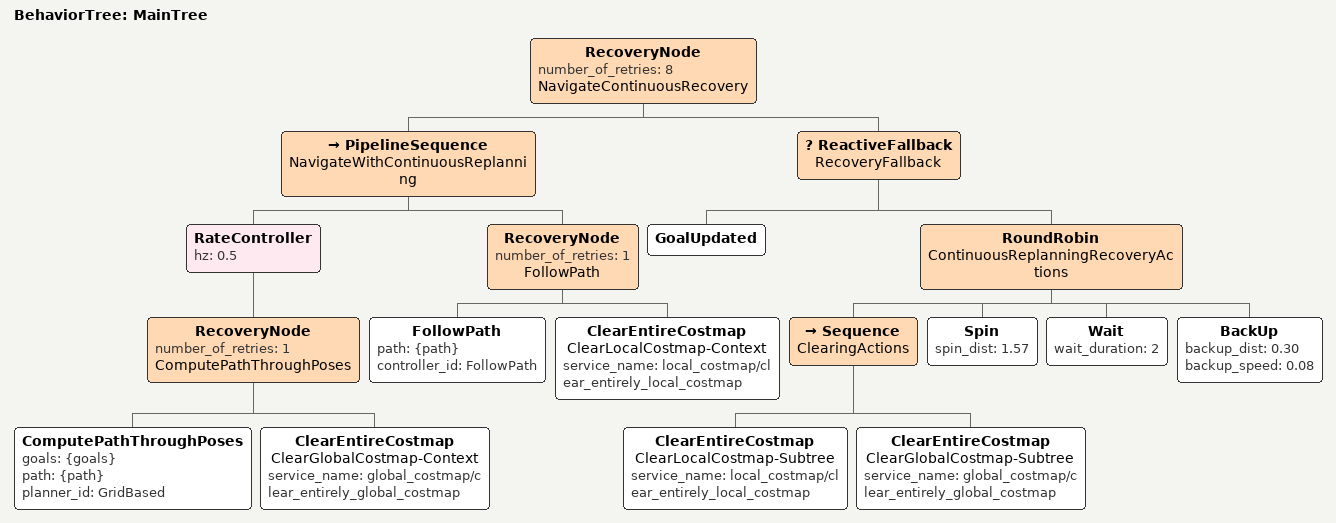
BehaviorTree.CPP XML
<!--
  Through-poses counterpart of navigate_to_pose_continuous_replanning.xml.
  The current goal list is still supplied by Nav2; no route is recorded here.
-->
<root main_tree_to_execute="MainTree">
  <BehaviorTree ID="MainTree">
    <RecoveryNode number_of_retries="8" name="NavigateContinuousRecovery">
      <PipelineSequence name="NavigateWithContinuousReplanning">
        <RateController hz="0.5">
          <RecoveryNode number_of_retries="1" name="ComputePathThroughPoses">
            <ComputePathThroughPoses goals="{goals}" path="{path}" planner_id="GridBased"/>
            <ClearEntireCostmap name="ClearGlobalCostmap-Context" service_name="global_costmap/clear_entirely_global_costmap"/>
          </RecoveryNode>
        </RateController>
        <RecoveryNode number_of_retries="1" name="FollowPath">
          <FollowPath path="{path}" controller_id="FollowPath"/>
          <ClearEntireCostmap name="ClearLocalCostmap-Context" service_name="local_costmap/clear_entirely_local_costmap"/>
        </RecoveryNode>
      </PipelineSequence>
      <ReactiveFallback name="RecoveryFallback">
        <GoalUpdated/>
        <RoundRobin name="ContinuousReplanningRecoveryActions">
          <Sequence name="ClearingActions">
            <ClearEntireCostmap name="ClearLocalCostmap-Subtree" service_name="local_costmap/clear_entirely_local_costmap"/>
            <ClearEntireCostmap name="ClearGlobalCostmap-Subtree" service_name="global_costmap/clear_entirely_global_costmap"/>
          </Sequence>
          <Spin spin_dist="1.57"/>
          <Wait wait_duration="2"/>
          <BackUp backup_dist="0.30" backup_speed="0.08"/>
        </RoundRobin>
      </ReactiveFallback>
    </RecoveryNode>
  </BehaviorTree>
</root>
